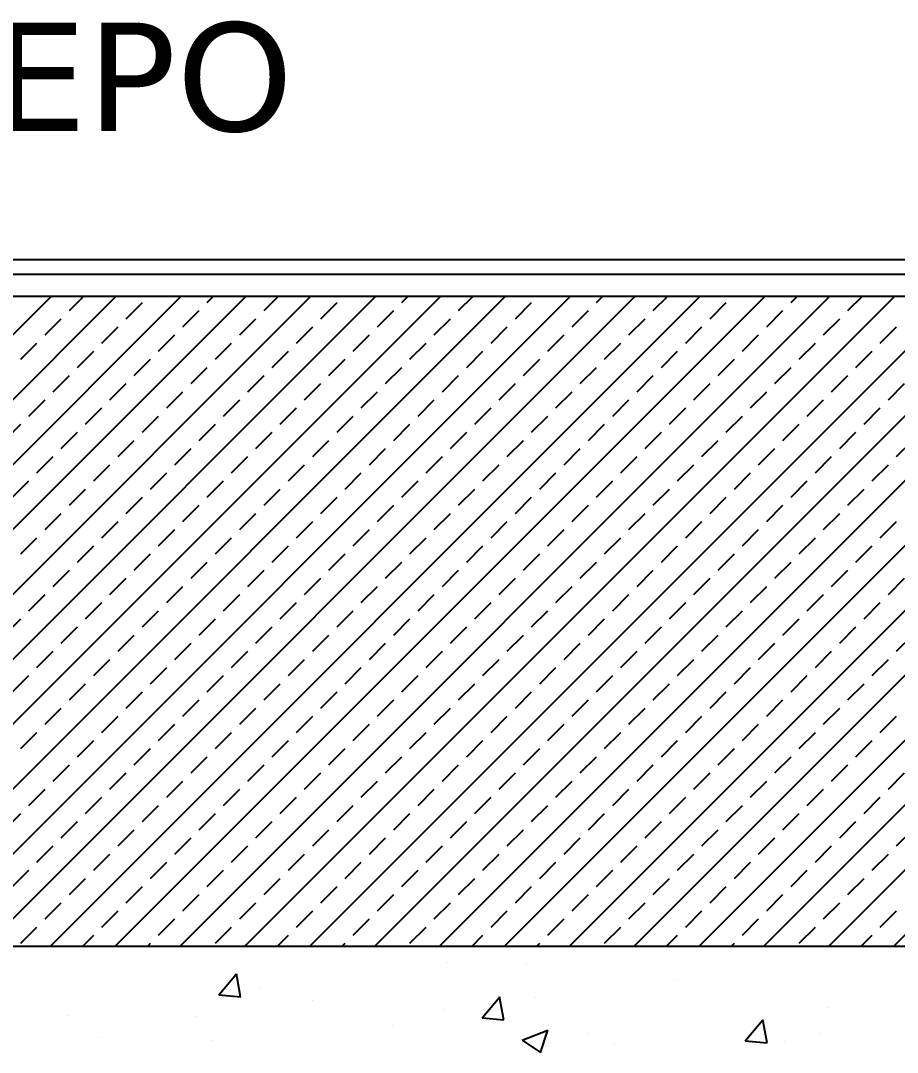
# Model space of a CAD drawing. Header units: millimetres. Extents: x 43168.9 to 43194.6, y -25545.1 to -25543.4.
# Drawn here: x 43184.4041 to 43184.4527, y -25544.7884 to -25544.7313 of the extents above; entities that cross this region are included whole.
import ezdxf
from ezdxf.enums import TextEntityAlignment as Align

# ---------------------------------------------------------------- set-up
doc = ezdxf.new("R2010")
doc.units = ezdxf.units.MM
doc.header["$LTSCALE"] = 200
doc.linetypes.add('kesit_$0$HIDDEN2', pattern=[0.1875, 0.125, -0.0625])
for name, color, linetype in [('kaplama-gnl_sgh', 30, 'Continuous'), ('kesit_$0$izd-alt_sgh', 8, 'kesit_$0$HIDDEN2'), ('kolon-b.a_sgh', 6, 'Continuous'), ('tarama-betonarme_sgh', 223, 'Continuous'), ('tarama-zemin_sgh', 197, 'Continuous'), ('yazi-mahal_sgh', 12, 'Continuous')]:
    doc.layers.add(name, color=color, linetype=linetype)
doc.styles.add('text1', font='VERDANA.TTF')

msp = doc.modelspace()

# ---------------------------------------------------------------- linework, layer by layer
at = {"layer": 'kaplama-gnl_sgh'}
for p, q in [((43185.047691, -25544.744559), (43184.045691, -25544.744559)), ((43185.047691, -25544.745359), (43184.045691, -25544.745359))]:
    msp.add_line(p, q, dxfattribs=at)
at = {"layer": 'kesit_$0$izd-alt_sgh'}
msp.add_line((43183.078617, -25544.746559), (43185.199305, -25544.746559), dxfattribs=at)
at = {"layer": 'kolon-b.a_sgh'}
for p, q in [((43183.804691, -25544.746559), (43185.048691, -25544.746559)), ((43185.058691, -25544.782559), (43183.804691, -25544.782559))]:
    msp.add_line(p, q, dxfattribs=at)
at = {"layer": 'tarama-betonarme_sgh'}
for p, q in [((43184.369831, -25544.782559), (43184.405831, -25544.746559)), ((43184.373423, -25544.782559), (43184.409423, -25544.746559)), ((43184.377015, -25544.782559), (43184.413015, -25544.746559)), ((43184.380607, -25544.782559), (43184.416607, -25544.746559)), ((43184.384199, -25544.782559), (43184.420199, -25544.746559)), ((43184.387792, -25544.782559), (43184.423792, -25544.746559)), ((43184.391384, -25544.782559), (43184.427384, -25544.746559)), ((43184.394976, -25544.782559), (43184.430976, -25544.746559)), ((43184.398568, -25544.782559), (43184.434568, -25544.746559)), ((43184.40216, -25544.782559), (43184.43816, -25544.746559)), ((43184.405752, -25544.782559), (43184.441752, -25544.746559)), ((43184.406824, -25544.747362), (43184.407627, -25544.746559)), ((43184.409344, -25544.782559), (43184.445344, -25544.746559)), ((43184.409967, -25544.747811), (43184.410865, -25544.746913)), ((43184.412936, -25544.782559), (43184.448936, -25544.746559)), ((43184.414458, -25544.746913), (43184.414811, -25544.746559)), ((43184.416528, -25544.782559), (43184.452528, -25544.746559)), ((43184.417601, -25544.747362), (43184.418403, -25544.746559)), ((43184.42012, -25544.782559), (43184.45612, -25544.746559)), ((43184.420744, -25544.747811), (43184.421642, -25544.746913)), ((43184.423713, -25544.782559), (43184.459713, -25544.746559)), ((43184.425234, -25544.746913), (43184.425588, -25544.746559)), ((43184.427305, -25544.782559), (43184.463305, -25544.746559)), ((43184.428377, -25544.747362), (43184.42918, -25544.746559)), ((43184.430897, -25544.782559), (43184.466897, -25544.746559)), ((43184.43152, -25544.747811), (43184.432418, -25544.746913)), ((43184.434489, -25544.782559), (43184.470489, -25544.746559)), ((43184.43601, -25544.746913), (43184.436364, -25544.746559)), ((43184.438081, -25544.782559), (43184.474081, -25544.746559)), ((43184.439153, -25544.747362), (43184.439956, -25544.746559)), ((43184.441673, -25544.782559), (43184.477673, -25544.746559)), ((43184.442296, -25544.747811), (43184.443194, -25544.746913)), ((43184.445265, -25544.782559), (43184.481265, -25544.746559)), ((43184.446787, -25544.746913), (43184.44714, -25544.746559)), ((43184.448857, -25544.782559), (43184.484857, -25544.746559)), ((43184.44993, -25544.747362), (43184.450732, -25544.746559)), ((43184.452449, -25544.782559), (43184.488449, -25544.746559)), ((43184.413111, -25544.74826), (43184.414009, -25544.747362)), ((43184.423887, -25544.74826), (43184.424785, -25544.747362)), ((43184.434663, -25544.74826), (43184.435561, -25544.747362)), ((43184.445439, -25544.74826), (43184.446337, -25544.747362)), ((43184.405477, -25544.748709), (43184.406375, -25544.747811)), ((43184.416254, -25544.748709), (43184.417152, -25544.747811)), ((43184.42703, -25544.748709), (43184.427928, -25544.747811)), ((43184.437806, -25544.748709), (43184.438704, -25544.747811)), ((43184.448583, -25544.748709), (43184.449481, -25544.747811)), ((43184.40862, -25544.749158), (43184.409518, -25544.74826)), ((43184.419397, -25544.749158), (43184.420295, -25544.74826)), ((43184.430173, -25544.749158), (43184.431071, -25544.74826)), ((43184.440949, -25544.749158), (43184.441847, -25544.74826)), ((43184.451726, -25544.749158), (43184.452624, -25544.74826)), ((43184.40413, -25544.750056), (43184.405028, -25544.749158)), ((43184.411764, -25544.749607), (43184.412662, -25544.748709)), ((43184.414907, -25544.750056), (43184.415805, -25544.749158)), ((43184.42254, -25544.749607), (43184.423438, -25544.748709)), ((43184.425683, -25544.750056), (43184.426581, -25544.749158)), ((43184.433316, -25544.749607), (43184.434214, -25544.748709)), ((43184.436459, -25544.750056), (43184.437357, -25544.749158)), ((43184.444092, -25544.749607), (43184.44499, -25544.748709)), ((43184.447236, -25544.750056), (43184.448134, -25544.749158)), ((43184.407273, -25544.750505), (43184.408171, -25544.749607)), ((43184.41805, -25544.750505), (43184.418948, -25544.749607)), ((43184.428826, -25544.750505), (43184.429724, -25544.749607)), ((43184.439602, -25544.750505), (43184.4405, -25544.749607)), ((43184.450379, -25544.750505), (43184.451277, -25544.749607)), ((43184.410416, -25544.750954), (43184.411314, -25544.750056)), ((43184.421193, -25544.750954), (43184.422091, -25544.750056)), ((43184.431969, -25544.750954), (43184.432867, -25544.750056)), ((43184.442745, -25544.750954), (43184.443643, -25544.750056)), ((43184.405926, -25544.751852), (43184.406824, -25544.750954)), ((43184.41356, -25544.751403), (43184.414458, -25544.750505)), ((43184.416703, -25544.751852), (43184.417601, -25544.750954)), ((43184.424336, -25544.751403), (43184.425234, -25544.750505)), ((43184.427479, -25544.751852), (43184.428377, -25544.750954)), ((43184.435112, -25544.751403), (43184.43601, -25544.750505)), ((43184.438255, -25544.751852), (43184.439153, -25544.750954)), ((43184.445888, -25544.751403), (43184.446787, -25544.750505)), ((43184.449032, -25544.751852), (43184.44993, -25544.750954)), ((43184.409069, -25544.752301), (43184.409967, -25544.751403)), ((43184.419846, -25544.752301), (43184.420744, -25544.751403)), ((43184.430622, -25544.752301), (43184.43152, -25544.751403)), ((43184.441398, -25544.752301), (43184.442296, -25544.751403)), ((43184.452175, -25544.752301), (43184.453073, -25544.751403)), ((43184.412213, -25544.75275), (43184.413111, -25544.751852)), ((43184.422989, -25544.75275), (43184.423887, -25544.751852)), ((43184.433765, -25544.75275), (43184.434663, -25544.751852)), ((43184.444541, -25544.75275), (43184.445439, -25544.751852)), ((43184.404579, -25544.753199), (43184.405477, -25544.752301)), ((43184.415356, -25544.753199), (43184.416254, -25544.752301)), ((43184.426132, -25544.753199), (43184.42703, -25544.752301)), ((43184.436908, -25544.753199), (43184.437806, -25544.752301)), ((43184.447685, -25544.753199), (43184.448583, -25544.752301)), ((43184.407722, -25544.753648), (43184.40862, -25544.75275)), ((43184.410865, -25544.754097), (43184.411764, -25544.753199)), ((43184.418499, -25544.753648), (43184.419397, -25544.75275)), ((43184.421642, -25544.754097), (43184.42254, -25544.753199)), ((43184.429275, -25544.753648), (43184.430173, -25544.75275)), ((43184.432418, -25544.754097), (43184.433316, -25544.753199)), ((43184.440051, -25544.753648), (43184.440949, -25544.75275)), ((43184.443194, -25544.754097), (43184.444092, -25544.753199)), ((43184.450828, -25544.753648), (43184.451726, -25544.75275)), ((43184.403232, -25544.754546), (43184.40413, -25544.753648)), ((43184.414009, -25544.754546), (43184.414907, -25544.753648)), ((43184.424785, -25544.754546), (43184.425683, -25544.753648)), ((43184.435561, -25544.754546), (43184.436459, -25544.753648)), ((43184.446337, -25544.754546), (43184.447236, -25544.753648)), ((43184.406375, -25544.754995), (43184.407273, -25544.754097)), ((43184.417152, -25544.754995), (43184.41805, -25544.754097)), ((43184.427928, -25544.754995), (43184.428826, -25544.754097)), ((43184.438704, -25544.754995), (43184.439602, -25544.754097)), ((43184.449481, -25544.754995), (43184.450379, -25544.754097)), ((43184.409518, -25544.755444), (43184.410416, -25544.754546)), ((43184.420295, -25544.755444), (43184.421193, -25544.754546)), ((43184.431071, -25544.755444), (43184.431969, -25544.754546)), ((43184.441847, -25544.755444), (43184.442745, -25544.754546)), ((43184.452624, -25544.755444), (43184.453522, -25544.754546)), ((43184.405028, -25544.756342), (43184.405926, -25544.755444)), ((43184.412662, -25544.755893), (43184.41356, -25544.754995)), ((43184.415805, -25544.756342), (43184.416703, -25544.755444)), ((43184.423438, -25544.755893), (43184.424336, -25544.754995)), ((43184.426581, -25544.756342), (43184.427479, -25544.755444)), ((43184.434214, -25544.755893), (43184.435112, -25544.754995)), ((43184.437357, -25544.756342), (43184.438255, -25544.755444)), ((43184.44499, -25544.755893), (43184.445888, -25544.754995)), ((43184.448134, -25544.756342), (43184.449032, -25544.755444)), ((43184.408171, -25544.756791), (43184.409069, -25544.755893)), ((43184.418948, -25544.756791), (43184.419846, -25544.755893)), ((43184.429724, -25544.756791), (43184.430622, -25544.755893)), ((43184.4405, -25544.756791), (43184.441398, -25544.755893)), ((43184.451277, -25544.756791), (43184.452175, -25544.755893)), ((43184.411314, -25544.75724), (43184.412213, -25544.756342)), ((43184.422091, -25544.75724), (43184.422989, -25544.756342)), ((43184.432867, -25544.75724), (43184.433765, -25544.756342)), ((43184.443643, -25544.75724), (43184.444541, -25544.756342)), ((43184.403681, -25544.757689), (43184.404579, -25544.756791)), ((43184.406824, -25544.758138), (43184.407722, -25544.75724)), ((43184.414458, -25544.757689), (43184.415356, -25544.756791)), ((43184.417601, -25544.758138), (43184.418499, -25544.75724)), ((43184.425234, -25544.757689), (43184.426132, -25544.756791)), ((43184.428377, -25544.758138), (43184.429275, -25544.75724)), ((43184.43601, -25544.757689), (43184.436908, -25544.756791)), ((43184.439153, -25544.758138), (43184.440051, -25544.75724)), ((43184.446787, -25544.757689), (43184.447685, -25544.756791)), ((43184.44993, -25544.758138), (43184.450828, -25544.75724)), ((43184.409967, -25544.758587), (43184.410865, -25544.757689)), ((43184.420744, -25544.758587), (43184.421642, -25544.757689)), ((43184.43152, -25544.758587), (43184.432418, -25544.757689)), ((43184.442296, -25544.758587), (43184.443194, -25544.757689)), ((43184.413111, -25544.759036), (43184.414009, -25544.758138)), ((43184.423887, -25544.759036), (43184.424785, -25544.758138)), ((43184.434663, -25544.759036), (43184.435561, -25544.758138)), ((43184.445439, -25544.759036), (43184.446337, -25544.758138)), ((43184.405477, -25544.759485), (43184.406375, -25544.758587)), ((43184.416254, -25544.759485), (43184.417152, -25544.758587)), ((43184.42703, -25544.759485), (43184.427928, -25544.758587)), ((43184.437806, -25544.759485), (43184.438704, -25544.758587)), ((43184.448583, -25544.759485), (43184.449481, -25544.758587)), ((43184.40862, -25544.759934), (43184.409518, -25544.759036)), ((43184.411764, -25544.760383), (43184.412662, -25544.759485)), ((43184.419397, -25544.759934), (43184.420295, -25544.759036)), ((43184.42254, -25544.760383), (43184.423438, -25544.759485)), ((43184.430173, -25544.759934), (43184.431071, -25544.759036)), ((43184.433316, -25544.760383), (43184.434214, -25544.759485)), ((43184.440949, -25544.759934), (43184.441847, -25544.759036)), ((43184.444092, -25544.760383), (43184.44499, -25544.759485)), ((43184.451726, -25544.759934), (43184.452624, -25544.759036)), ((43184.40413, -25544.760832), (43184.405028, -25544.759934)), ((43184.414907, -25544.760832), (43184.415805, -25544.759934)), ((43184.425683, -25544.760832), (43184.426581, -25544.759934)), ((43184.436459, -25544.760832), (43184.437357, -25544.759934)), ((43184.447236, -25544.760832), (43184.448134, -25544.759934)), ((43184.407273, -25544.761281), (43184.408171, -25544.760383)), ((43184.41805, -25544.761281), (43184.418948, -25544.760383)), ((43184.428826, -25544.761281), (43184.429724, -25544.760383)), ((43184.439602, -25544.761281), (43184.4405, -25544.760383)), ((43184.450379, -25544.761281), (43184.451277, -25544.760383)), ((43184.410416, -25544.76173), (43184.411314, -25544.760832)), ((43184.421193, -25544.76173), (43184.422091, -25544.760832)), ((43184.431969, -25544.76173), (43184.432867, -25544.760832)), ((43184.442745, -25544.76173), (43184.443643, -25544.760832)), ((43184.405926, -25544.762628), (43184.406824, -25544.76173)), ((43184.41356, -25544.762179), (43184.414458, -25544.761281)), ((43184.416703, -25544.762628), (43184.417601, -25544.76173)), ((43184.424336, -25544.762179), (43184.425234, -25544.761281)), ((43184.427479, -25544.762628), (43184.428377, -25544.76173)), ((43184.435112, -25544.762179), (43184.43601, -25544.761281)), ((43184.438255, -25544.762628), (43184.439153, -25544.76173)), ((43184.445888, -25544.762179), (43184.446787, -25544.761281)), ((43184.449032, -25544.762628), (43184.44993, -25544.76173)), ((43184.409069, -25544.763077), (43184.409967, -25544.762179)), ((43184.419846, -25544.763077), (43184.420744, -25544.762179)), ((43184.430622, -25544.763077), (43184.43152, -25544.762179)), ((43184.441398, -25544.763077), (43184.442296, -25544.762179)), ((43184.452175, -25544.763077), (43184.453073, -25544.762179)), ((43184.412213, -25544.763526), (43184.413111, -25544.762628)), ((43184.422989, -25544.763526), (43184.423887, -25544.762628)), ((43184.433765, -25544.763526), (43184.434663, -25544.762628)), ((43184.444541, -25544.763526), (43184.445439, -25544.762628)), ((43184.404579, -25544.763975), (43184.405477, -25544.763077)), ((43184.407722, -25544.764424), (43184.40862, -25544.763526)), ((43184.415356, -25544.763975), (43184.416254, -25544.763077)), ((43184.418499, -25544.764424), (43184.419397, -25544.763526)), ((43184.426132, -25544.763975), (43184.42703, -25544.763077)), ((43184.429275, -25544.764424), (43184.430173, -25544.763526)), ((43184.436908, -25544.763975), (43184.437806, -25544.763077)), ((43184.440051, -25544.764424), (43184.440949, -25544.763526)), ((43184.447685, -25544.763975), (43184.448583, -25544.763077)), ((43184.450828, -25544.764424), (43184.451726, -25544.763526)), ((43184.410865, -25544.764873), (43184.411764, -25544.763975)), ((43184.421642, -25544.764873), (43184.42254, -25544.763975)), ((43184.432418, -25544.764873), (43184.433316, -25544.763975)), ((43184.443194, -25544.764873), (43184.444092, -25544.763975)), ((43184.403232, -25544.765322), (43184.40413, -25544.764424)), ((43184.414009, -25544.765322), (43184.414907, -25544.764424)), ((43184.424785, -25544.765322), (43184.425683, -25544.764424)), ((43184.435561, -25544.765322), (43184.436459, -25544.764424)), ((43184.446337, -25544.765322), (43184.447236, -25544.764424)), ((43184.406375, -25544.765771), (43184.407273, -25544.764873)), ((43184.417152, -25544.765771), (43184.41805, -25544.764873)), ((43184.427928, -25544.765771), (43184.428826, -25544.764873)), ((43184.438704, -25544.765771), (43184.439602, -25544.764873)), ((43184.449481, -25544.765771), (43184.450379, -25544.764873)), ((43184.409518, -25544.76622), (43184.410416, -25544.765322)), ((43184.412662, -25544.766669), (43184.41356, -25544.765771)), ((43184.420295, -25544.76622), (43184.421193, -25544.765322)), ((43184.423438, -25544.766669), (43184.424336, -25544.765771)), ((43184.431071, -25544.76622), (43184.431969, -25544.765322)), ((43184.434214, -25544.766669), (43184.435112, -25544.765771)), ((43184.441847, -25544.76622), (43184.442745, -25544.765322)), ((43184.44499, -25544.766669), (43184.445888, -25544.765771)), ((43184.452624, -25544.76622), (43184.453522, -25544.765322)), ((43184.405028, -25544.767118), (43184.405926, -25544.76622)), ((43184.415805, -25544.767118), (43184.416703, -25544.76622)), ((43184.426581, -25544.767118), (43184.427479, -25544.76622)), ((43184.437357, -25544.767118), (43184.438255, -25544.76622)), ((43184.448134, -25544.767118), (43184.449032, -25544.76622)), ((43184.408171, -25544.767567), (43184.409069, -25544.766669)), ((43184.418948, -25544.767567), (43184.419846, -25544.766669)), ((43184.429724, -25544.767567), (43184.430622, -25544.766669)), ((43184.4405, -25544.767567), (43184.441398, -25544.766669)), ((43184.451277, -25544.767567), (43184.452175, -25544.766669)), ((43184.411314, -25544.768016), (43184.412213, -25544.767118)), ((43184.422091, -25544.768016), (43184.422989, -25544.767118)), ((43184.432867, -25544.768016), (43184.433765, -25544.767118)), ((43184.443643, -25544.768016), (43184.444541, -25544.767118)), ((43184.403681, -25544.768465), (43184.404579, -25544.767567)), ((43184.406824, -25544.768914), (43184.407722, -25544.768016)), ((43184.414458, -25544.768465), (43184.415356, -25544.767567)), ((43184.417601, -25544.768914), (43184.418499, -25544.768016)), ((43184.425234, -25544.768465), (43184.426132, -25544.767567)), ((43184.428377, -25544.768914), (43184.429275, -25544.768016)), ((43184.43601, -25544.768465), (43184.436908, -25544.767567)), ((43184.439153, -25544.768914), (43184.440051, -25544.768016)), ((43184.446787, -25544.768465), (43184.447685, -25544.767567)), ((43184.44993, -25544.768914), (43184.450828, -25544.768016)), ((43184.409967, -25544.769363), (43184.410865, -25544.768465)), ((43184.420744, -25544.769363), (43184.421642, -25544.768465)), ((43184.43152, -25544.769363), (43184.432418, -25544.768465)), ((43184.442296, -25544.769363), (43184.443194, -25544.768465)), ((43184.413111, -25544.769812), (43184.414009, -25544.768914)), ((43184.423887, -25544.769812), (43184.424785, -25544.768914)), ((43184.434663, -25544.769812), (43184.435561, -25544.768914)), ((43184.445439, -25544.769812), (43184.446337, -25544.768914)), ((43184.405477, -25544.770261), (43184.406375, -25544.769363)), ((43184.40862, -25544.77071), (43184.409518, -25544.769812)), ((43184.416254, -25544.770261), (43184.417152, -25544.769363)), ((43184.419397, -25544.77071), (43184.420295, -25544.769812)), ((43184.42703, -25544.770261), (43184.427928, -25544.769363)), ((43184.430173, -25544.77071), (43184.431071, -25544.769812)), ((43184.437806, -25544.770261), (43184.438704, -25544.769363)), ((43184.440949, -25544.77071), (43184.441847, -25544.769812)), ((43184.448583, -25544.770261), (43184.449481, -25544.769363)), ((43184.451726, -25544.77071), (43184.452624, -25544.769812)), ((43184.411764, -25544.771159), (43184.412662, -25544.770261)), ((43184.42254, -25544.771159), (43184.423438, -25544.770261)), ((43184.433316, -25544.771159), (43184.434214, -25544.770261)), ((43184.444092, -25544.771159), (43184.44499, -25544.770261)), ((43184.40413, -25544.771608), (43184.405028, -25544.77071)), ((43184.414907, -25544.771608), (43184.415805, -25544.77071)), ((43184.425683, -25544.771608), (43184.426581, -25544.77071)), ((43184.436459, -25544.771608), (43184.437357, -25544.77071)), ((43184.447236, -25544.771608), (43184.448134, -25544.77071)), ((43184.407273, -25544.772057), (43184.408171, -25544.771159)), ((43184.41805, -25544.772057), (43184.418948, -25544.771159)), ((43184.428826, -25544.772057), (43184.429724, -25544.771159)), ((43184.439602, -25544.772057), (43184.4405, -25544.771159)), ((43184.450379, -25544.772057), (43184.451277, -25544.771159)), ((43184.410416, -25544.772506), (43184.411314, -25544.771608)), ((43184.41356, -25544.772955), (43184.414458, -25544.772057)), ((43184.421193, -25544.772506), (43184.422091, -25544.771608)), ((43184.424336, -25544.772955), (43184.425234, -25544.772057)), ((43184.431969, -25544.772506), (43184.432867, -25544.771608)), ((43184.435112, -25544.772955), (43184.43601, -25544.772057)), ((43184.442745, -25544.772506), (43184.443643, -25544.771608)), ((43184.445888, -25544.772955), (43184.446787, -25544.772057)), ((43184.405926, -25544.773404), (43184.406824, -25544.772506)), ((43184.416703, -25544.773404), (43184.417601, -25544.772506)), ((43184.427479, -25544.773404), (43184.428377, -25544.772506)), ((43184.438255, -25544.773404), (43184.439153, -25544.772506)), ((43184.449032, -25544.773404), (43184.44993, -25544.772506)), ((43184.409069, -25544.773853), (43184.409967, -25544.772955)), ((43184.419846, -25544.773853), (43184.420744, -25544.772955)), ((43184.430622, -25544.773853), (43184.43152, -25544.772955)), ((43184.441398, -25544.773853), (43184.442296, -25544.772955)), ((43184.452175, -25544.773853), (43184.453073, -25544.772955)), ((43184.412213, -25544.774302), (43184.413111, -25544.773404)), ((43184.422989, -25544.774302), (43184.423887, -25544.773404)), ((43184.433765, -25544.774302), (43184.434663, -25544.773404)), ((43184.444541, -25544.774302), (43184.445439, -25544.773404)), ((43184.404579, -25544.774751), (43184.405477, -25544.773853)), ((43184.407722, -25544.7752), (43184.40862, -25544.774302)), ((43184.415356, -25544.774751), (43184.416254, -25544.773853)), ((43184.418499, -25544.7752), (43184.419397, -25544.774302)), ((43184.426132, -25544.774751), (43184.42703, -25544.773853)), ((43184.429275, -25544.7752), (43184.430173, -25544.774302)), ((43184.436908, -25544.774751), (43184.437806, -25544.773853)), ((43184.440051, -25544.7752), (43184.440949, -25544.774302)), ((43184.447685, -25544.774751), (43184.448583, -25544.773853)), ((43184.450828, -25544.7752), (43184.451726, -25544.774302)), ((43184.410865, -25544.775649), (43184.411764, -25544.774751)), ((43184.421642, -25544.775649), (43184.42254, -25544.774751)), ((43184.432418, -25544.775649), (43184.433316, -25544.774751)), ((43184.443194, -25544.775649), (43184.444092, -25544.774751)), ((43184.403232, -25544.776099), (43184.40413, -25544.7752)), ((43184.414009, -25544.776099), (43184.414907, -25544.7752)), ((43184.424785, -25544.776099), (43184.425683, -25544.7752)), ((43184.435561, -25544.776099), (43184.436459, -25544.7752)), ((43184.446337, -25544.776099), (43184.447236, -25544.7752)), ((43184.406375, -25544.776548), (43184.407273, -25544.775649)), ((43184.409518, -25544.776997), (43184.410416, -25544.776099)), ((43184.417152, -25544.776548), (43184.41805, -25544.775649)), ((43184.420295, -25544.776997), (43184.421193, -25544.776099)), ((43184.427928, -25544.776548), (43184.428826, -25544.775649)), ((43184.431071, -25544.776997), (43184.431969, -25544.776099)), ((43184.438704, -25544.776548), (43184.439602, -25544.775649)), ((43184.441847, -25544.776997), (43184.442745, -25544.776099)), ((43184.449481, -25544.776548), (43184.450379, -25544.775649)), ((43184.452624, -25544.776997), (43184.453522, -25544.776099)), ((43184.412662, -25544.777446), (43184.41356, -25544.776548)), ((43184.423438, -25544.777446), (43184.424336, -25544.776548)), ((43184.434214, -25544.777446), (43184.435112, -25544.776548)), ((43184.44499, -25544.777446), (43184.445888, -25544.776548)), ((43184.405028, -25544.777895), (43184.405926, -25544.776997)), ((43184.415805, -25544.777895), (43184.416703, -25544.776997)), ((43184.426581, -25544.777895), (43184.427479, -25544.776997)), ((43184.437357, -25544.777895), (43184.438255, -25544.776997)), ((43184.448134, -25544.777895), (43184.449032, -25544.776997)), ((43184.408171, -25544.778344), (43184.409069, -25544.777446)), ((43184.418948, -25544.778344), (43184.419846, -25544.777446)), ((43184.429724, -25544.778344), (43184.430622, -25544.777446)), ((43184.4405, -25544.778344), (43184.441398, -25544.777446)), ((43184.451277, -25544.778344), (43184.452175, -25544.777446)), ((43184.403681, -25544.779242), (43184.404579, -25544.778344)), ((43184.411314, -25544.778793), (43184.412213, -25544.777895)), ((43184.414458, -25544.779242), (43184.415356, -25544.778344)), ((43184.422091, -25544.778793), (43184.422989, -25544.777895)), ((43184.425234, -25544.779242), (43184.426132, -25544.778344)), ((43184.432867, -25544.778793), (43184.433765, -25544.777895)), ((43184.43601, -25544.779242), (43184.436908, -25544.778344)), ((43184.443643, -25544.778793), (43184.444541, -25544.777895)), ((43184.446787, -25544.779242), (43184.447685, -25544.778344)), ((43184.406824, -25544.779691), (43184.407722, -25544.778793)), ((43184.417601, -25544.779691), (43184.418499, -25544.778793)), ((43184.428377, -25544.779691), (43184.429275, -25544.778793)), ((43184.439153, -25544.779691), (43184.440051, -25544.778793)), ((43184.44993, -25544.779691), (43184.450828, -25544.778793)), ((43184.409967, -25544.78014), (43184.410865, -25544.779242)), ((43184.420744, -25544.78014), (43184.421642, -25544.779242)), ((43184.43152, -25544.78014), (43184.432418, -25544.779242)), ((43184.442296, -25544.78014), (43184.443194, -25544.779242)), ((43184.413111, -25544.780589), (43184.414009, -25544.779691)), ((43184.423887, -25544.780589), (43184.424785, -25544.779691)), ((43184.434663, -25544.780589), (43184.435561, -25544.779691)), ((43184.445439, -25544.780589), (43184.446337, -25544.779691)), ((43184.405477, -25544.781038), (43184.406375, -25544.78014)), ((43184.40862, -25544.781487), (43184.409518, -25544.780589)), ((43184.416254, -25544.781038), (43184.417152, -25544.78014)), ((43184.419397, -25544.781487), (43184.420295, -25544.780589)), ((43184.42703, -25544.781038), (43184.427928, -25544.78014)), ((43184.430173, -25544.781487), (43184.431071, -25544.780589)), ((43184.437806, -25544.781038), (43184.438704, -25544.78014)), ((43184.440949, -25544.781487), (43184.441847, -25544.780589)), ((43184.448583, -25544.781038), (43184.449481, -25544.78014)), ((43184.451726, -25544.781487), (43184.452624, -25544.780589)), ((43184.411764, -25544.781936), (43184.412662, -25544.781038)), ((43184.42254, -25544.781936), (43184.423438, -25544.781038)), ((43184.433316, -25544.781936), (43184.434214, -25544.781038)), ((43184.444092, -25544.781936), (43184.44499, -25544.781038)), ((43184.40413, -25544.782385), (43184.405028, -25544.781487)), ((43184.414907, -25544.782385), (43184.415805, -25544.781487)), ((43184.425683, -25544.782385), (43184.426581, -25544.781487)), ((43184.436459, -25544.782385), (43184.437357, -25544.781487)), ((43184.447236, -25544.782385), (43184.448134, -25544.781487)), ((43184.407548, -25544.782559), (43184.408171, -25544.781936)), ((43184.41114, -25544.782559), (43184.411314, -25544.782385)), ((43184.418324, -25544.782559), (43184.418948, -25544.781936)), ((43184.421917, -25544.782559), (43184.422091, -25544.782385)), ((43184.429101, -25544.782559), (43184.429724, -25544.781936)), ((43184.432693, -25544.782559), (43184.432867, -25544.782385)), ((43184.439877, -25544.782559), (43184.4405, -25544.781936)), ((43184.443469, -25544.782559), (43184.443643, -25544.782385)), ((43184.450653, -25544.782559), (43184.451277, -25544.781936))]:
    msp.add_line(p, q, dxfattribs=at)
at = {"layer": 'tarama-zemin_sgh'}
for p, q in [((43184.427764, -25544.783435), (43184.427764, -25544.783435)), ((43184.432146, -25544.783532), (43184.432146, -25544.783532)), ((43184.415099, -25544.785241), (43184.416078, -25544.784074)), ((43184.416303, -25544.78535), (43184.416068, -25544.784076)), ((43184.440315, -25544.784369), (43184.440315, -25544.784369)), ((43184.415099, -25544.785242), (43184.416313, -25544.785348)), ((43184.417331, -25544.784866), (43184.417331, -25544.784866)), ((43184.420296, -25544.785566), (43184.420296, -25544.785566)), ((43184.429674, -25544.786517), (43184.430653, -25544.785349)), ((43184.430878, -25544.786625), (43184.430643, -25544.785351)), ((43184.43262, -25544.785382), (43184.43262, -25544.785382)), ((43184.406777, -25544.786389), (43184.406777, -25544.786389)), ((43184.427533, -25544.786052), (43184.427533, -25544.786052)), ((43184.448865, -25544.785959), (43184.448865, -25544.785959)), ((43184.413885, -25544.786459), (43184.413885, -25544.786459)), ((43184.424732, -25544.786917), (43184.424732, -25544.786917)), ((43184.429674, -25544.786517), (43184.430888, -25544.786623)), ((43184.444248, -25544.787792), (43184.445228, -25544.786624)), ((43184.445453, -25544.7879), (43184.445218, -25544.786626)), ((43184.431897, -25544.787742), (43184.43332, -25544.787196)), ((43184.432907, -25544.788425), (43184.433319, -25544.787197)), ((43184.435579, -25544.787376), (43184.435579, -25544.787376)), ((43184.448335, -25544.787375), (43184.448335, -25544.787375)), ((43184.408445, -25544.7876), (43184.408445, -25544.7876)), ((43184.4147, -25544.787742), (43184.4147, -25544.787742)), ((43184.431897, -25544.787743), (43184.432907, -25544.788425)), ((43184.437015, -25544.787993), (43184.437015, -25544.787993)), ((43184.444248, -25544.787792), (43184.445463, -25544.787898)), ((43184.446426, -25544.787834), (43184.446426, -25544.787834))]:
    msp.add_line(p, q, dxfattribs=at)

# ---------------------------------------------------------------- texts
at = {"layer": 'yazi-mahal_sgh', "style": 'text1'}
msp.add_text('ORTAK DEPO', height=0.006, dxfattribs=at).set_placement((43184.419224, -25544.737417), align=Align.RIGHT)

doc.saveas('drawing.dxf')
